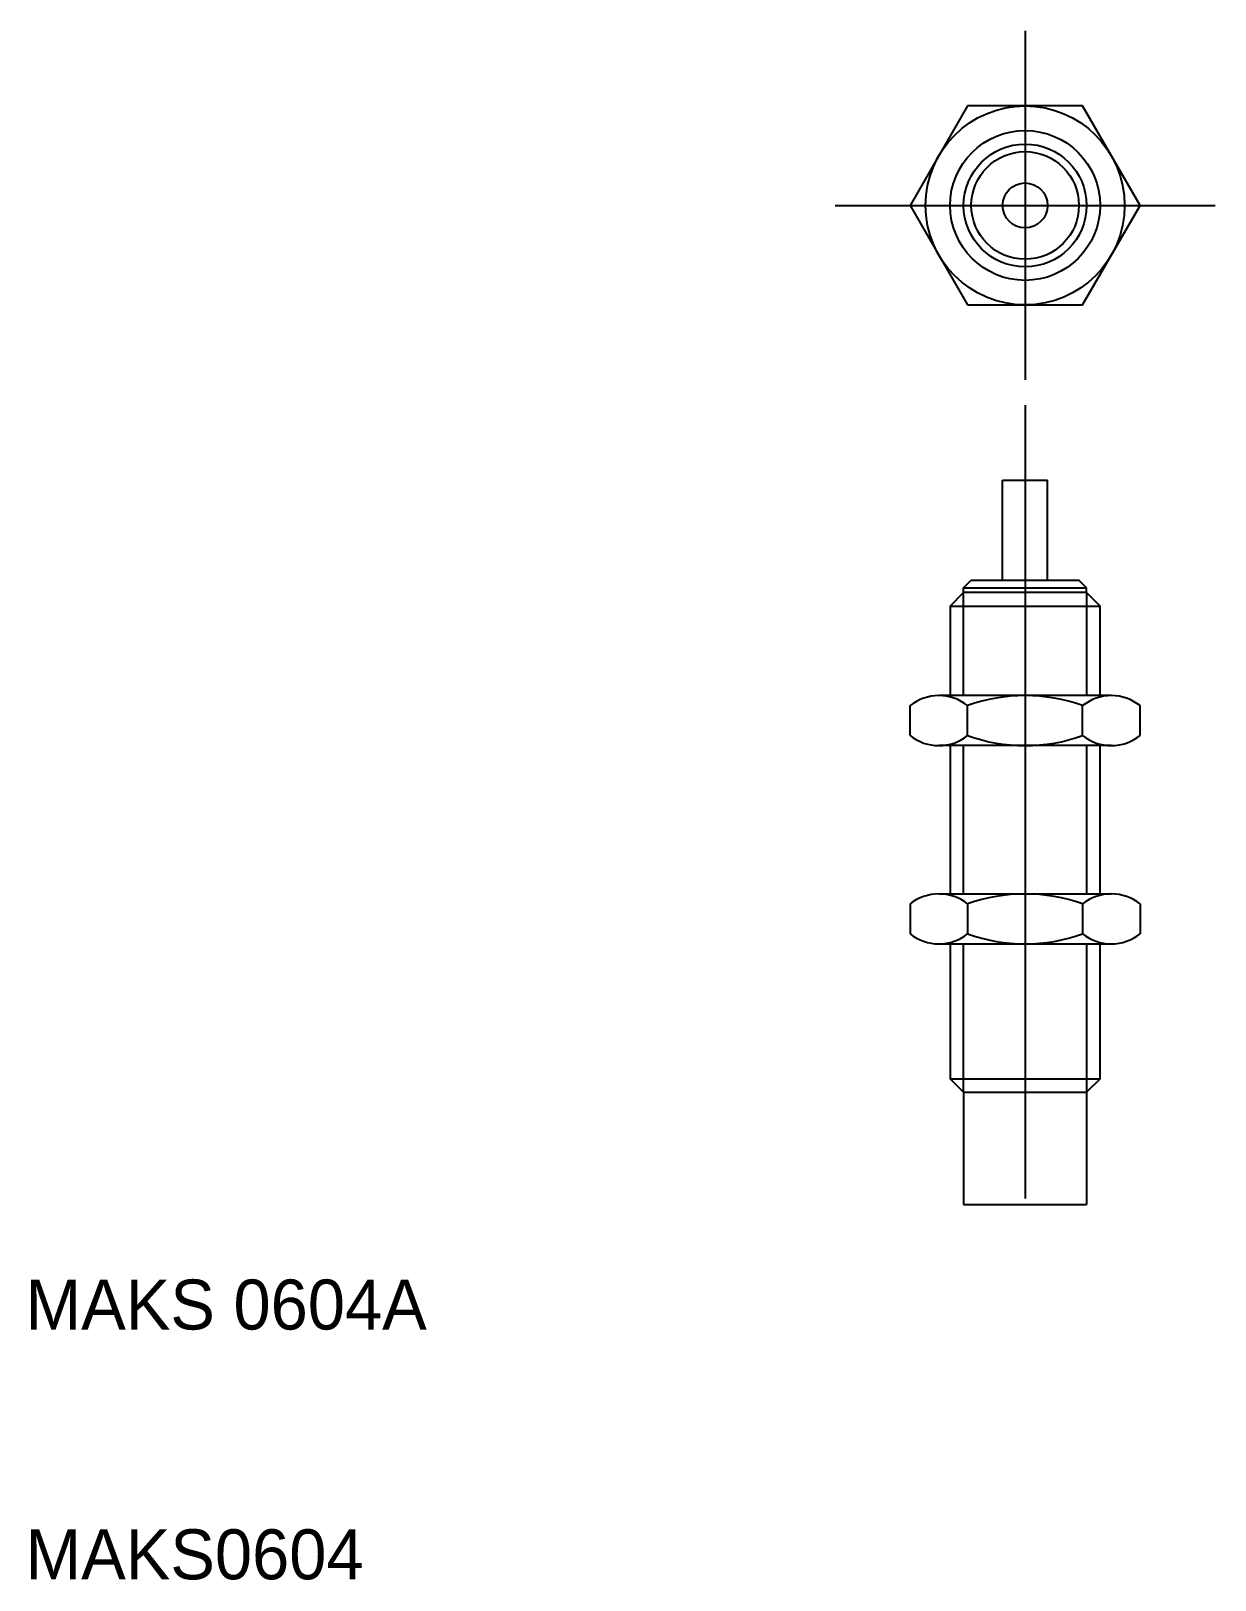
# Model space of a CAD drawing. Extents: x 10.2 to 57.6, y 10 to 72.
import ezdxf

# ---------------------------------------------------------------- set-up
doc = ezdxf.new("R2010")
doc.units = 0
doc.linetypes.add('CENTER', pattern=[50.8, 31.75, -6.35, 6.35, -6.35])
doc.layers.get('0').update_dxf_attribs({"linetype": 'CONTINUOUS'})
doc.layers.add('CENTER', color=1, linetype='CENTER')

msp = doc.modelspace()

# ---------------------------------------------------------------- linework, layer by layer
at = {"color": 7, "linetype": 'CONTINUOUS'}
for p, q in [((47.7, 68.984), (45.4, 65)), ((52.3, 68.984), (47.7, 68.984)), ((54.6, 65), (52.3, 68.984)), ((45.4, 65), (47.7, 61.016)), ((52.3, 61.016), (54.6, 65)), ((47.7, 61.016), (52.3, 61.016)), ((49.1, 54), (50.9, 54)), ((49.1, 50), (49.1, 54)), ((50.9, 50), (50.9, 54)), ((47.541, 49.695), (47.846, 50)), ((47.541, 49.695), (52.459, 49.695)), ((47.541, 49.5), (47.541, 49.695)), ((47.846, 50), (52.154, 50)), ((52.459, 49.695), (52.154, 50)), ((52.459, 49.5), (52.459, 49.695)), ((47, 48.959), (47.541, 49.5)), ((52.459, 49.5), (47.541, 49.5)), ((52.459, 49.5), (53, 48.959)), ((47, 48.959), (53, 48.959)), ((47, 48.959), (47, 45.375)), ((53, 45.375), (53, 48.959)), ((53.45, 45.375), (46.55, 45.375)), ((45.4, 43.775), (45.4, 44.975)), ((47.7, 43.775), (47.7, 44.975)), ((52.3, 43.775), (52.3, 44.975)), ((54.6, 43.775), (54.6, 44.975)), ((53.45, 43.375), (46.55, 43.375)), ((47, 43.375), (47, 37.438)), ((53, 37.438), (53, 43.375)), ((46.55, 37.438), (53.45, 37.438)), ((45.4, 37.037), (45.4, 35.837)), ((47.7, 37.037), (47.7, 35.837)), ((52.3, 37.037), (52.3, 35.837)), ((54.6, 37.037), (54.6, 35.837)), ((46.55, 35.438), (53.45, 35.438)), ((47, 35.438), (47, 30.041)), ((53, 30.041), (53, 35.438)), ((47, 30.041), (53, 30.041)), ((47.541, 29.5), (47, 30.041)), ((53, 30.041), (52.459, 29.5)), ((47.541, 29.5), (47.541, 25)), ((47.541, 29.5), (52.459, 29.5)), ((52.459, 29.5), (52.459, 25)), ((47.541, 25), (52.459, 25))]:
    msp.add_line(p, q, dxfattribs=at)
at = {"color": 3, "linetype": 'CONTINUOUS'}
for p, q in [((47.541, 45.375), (47.541, 49.5)), ((52.459, 49.5), (52.459, 45.375)), ((47.541, 37.438), (47.541, 43.375)), ((52.459, 43.375), (52.459, 37.438)), ((47.541, 29.5), (47.541, 35.438)), ((52.459, 35.438), (52.459, 29.5))]:
    msp.add_line(p, q, dxfattribs=at)
at = {"color": 7, "linetype": 'CONTINUOUS'}
for radius in [3.984, 3, 3, 2.154, 0.9]:
    msp.add_circle((50, 65), radius, dxfattribs=at)
at = {"color": 3, "linetype": 'CONTINUOUS'}
msp.add_circle((50, 65), 2.458, dxfattribs=at)
at = {"color": 7, "linetype": 'CONTINUOUS'}
for centre, radius, start, end in [((46.55, 43.522), 1.853, 90, 128.35802), ((46.55, 43.522), 1.853, 51.64198, 90), ((50, 38.563), 6.812, 70.26839, 109.73161), ((53.45, 43.522), 1.853, 90, 128.35802), ((53.45, 43.522), 1.853, 51.64198, 90), ((46.55, 45.228), 1.853, 231.64198, 270), ((46.55, 45.228), 1.853, 270, 308.35802), ((50, 50.187), 6.812, 250.26839, 289.73161), ((53.45, 45.228), 1.853, 231.64198, 270), ((53.45, 45.228), 1.853, 270, 308.35802), ((46.55, 35.584), 1.853, 90, 128.35802), ((46.55, 35.584), 1.853, 51.64198, 90), ((50, 30.625), 6.812, 70.26839, 109.73161), ((53.45, 35.584), 1.853, 90, 128.35802), ((53.45, 35.584), 1.853, 51.64198, 90), ((46.55, 37.291), 1.853, 231.64198, 270), ((46.55, 37.291), 1.853, 270, 308.35802), ((50, 42.25), 6.812, 250.26839, 289.73161), ((53.45, 37.291), 1.853, 231.64198, 270), ((53.45, 37.291), 1.853, 270, 308.35802)]:
    msp.add_arc(centre, radius, start, end, dxfattribs=at)
at = {"layer": 'CENTER', "color": 1, "linetype": 'CENTER'}
for p, q in [((50, 71.984), (50, 58.016)), ((42.4, 65), (57.6, 65)), ((50, 57), (50, 22))]:
    msp.add_line(p, q, dxfattribs=at)

# ---------------------------------------------------------------- texts
at = {"color": 7, "linetype": 'CONTINUOUS'}
for s, p in [('MAKS 0604A', (10, 20)), ('MAKS0604', (10, 10))]:
    msp.add_text(s, height=2, dxfattribs=at).set_placement(p)

doc.saveas('drawing.dxf')
